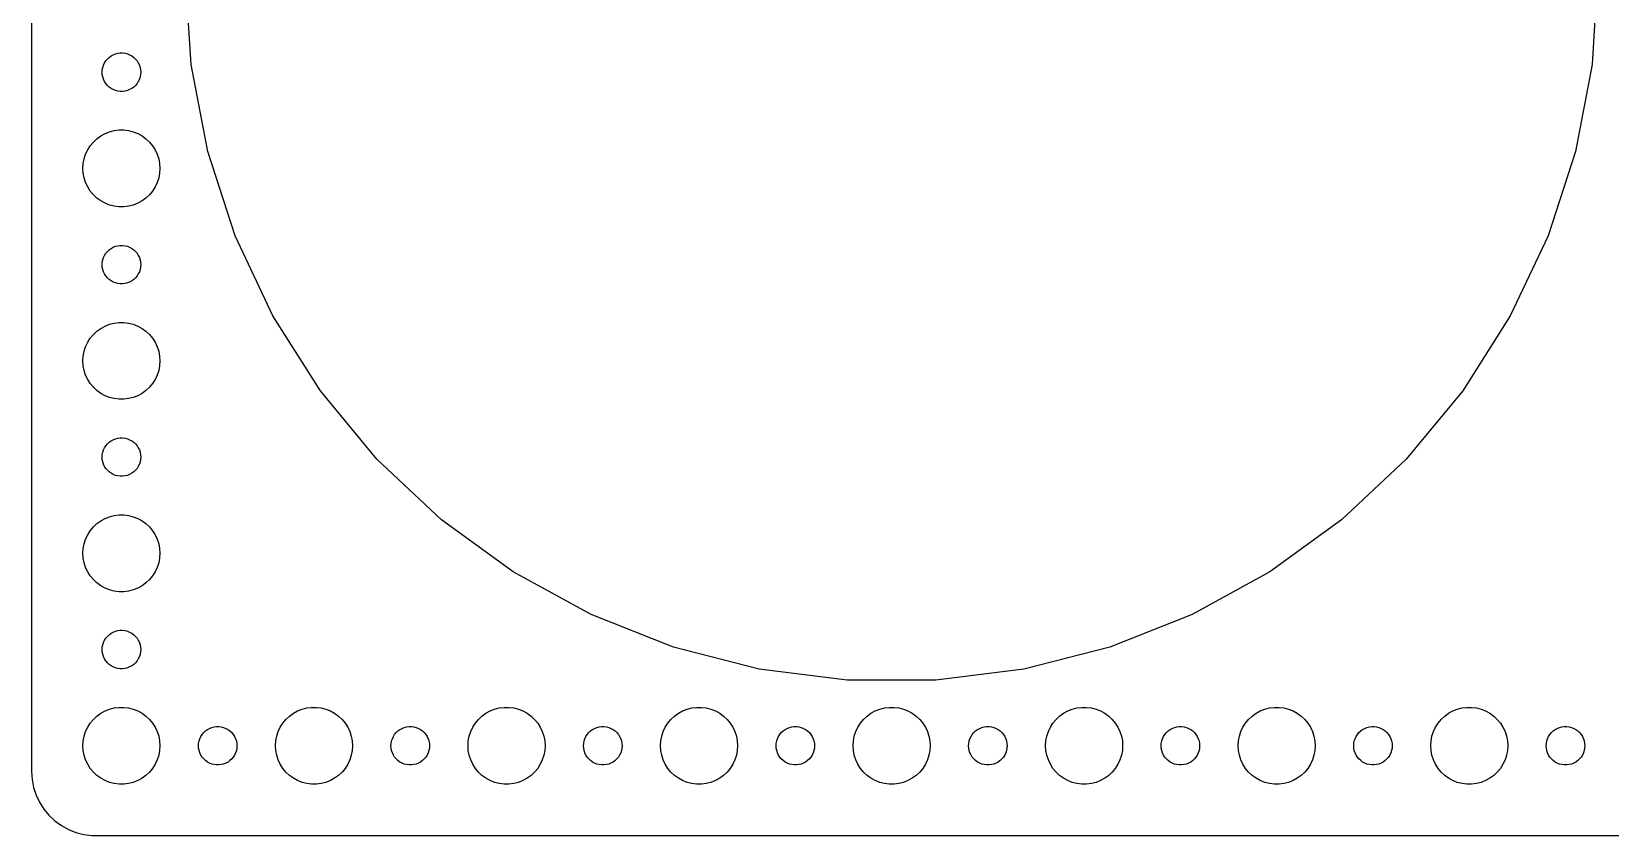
# Model space of a CAD drawing. Header units: metres. Extents: x -240 to 240, y -67 to 67.
# Drawn here: x -239.5 to -116.5, y -67 to -4.3 of the extents above; entities that cross this region are included whole.
import ezdxf

# ---------------------------------------------------------------- set-up
doc = ezdxf.new("R2010")
doc.units = ezdxf.units.M

msp = doc.modelspace()

# ---------------------------------------------------------------- linework, layer by layer
for p, q in [((-239.5, 62), (-239.5, -62)), ((-227.066, -6.89333), (-227.5, 0)), ((-117.5, 0), (-117.934, -6.89333)), ((-233.304, -6.23351), (-233.139, -6.14275)), ((-233.139, -6.14275), (-232.964, -6.07341)), ((-232.964, -6.07341), (-232.781, -6.02657)), ((-232.781, -6.02657), (-232.594, -6.00294)), ((-232.594, -6.00294), (-232.406, -6.00294)), ((-232.406, -6.00294), (-232.219, -6.02657)), ((-232.219, -6.02657), (-232.036, -6.07341)), ((-232.036, -6.07341), (-231.861, -6.14275)), ((-231.861, -6.14275), (-231.696, -6.23351)), ((-234, -7.5), (-233.988, -7.312)), ((-233.988, -7.312), (-233.953, -7.12695)), ((-233.953, -7.12695), (-233.895, -6.9478)), ((-233.895, -6.9478), (-233.814, -6.77736)), ((-233.814, -6.77736), (-233.714, -6.61832)), ((-233.714, -6.61832), (-233.593, -6.47318)), ((-233.593, -6.47318), (-233.456, -6.34422)), ((-233.456, -6.34422), (-233.304, -6.23351)), ((-231.696, -6.23351), (-231.544, -6.34422)), ((-231.544, -6.34422), (-231.407, -6.47318)), ((-231.407, -6.47318), (-231.286, -6.61832)), ((-231.286, -6.61832), (-231.186, -6.77736)), ((-231.186, -6.77736), (-231.105, -6.9478)), ((-231.105, -6.9478), (-231.047, -7.12695)), ((-231.047, -7.12695), (-231.012, -7.312)), ((-231.012, -7.312), (-231, -7.5)), ((-225.772, -13.6779), (-227.066, -6.89333)), ((-117.934, -6.89333), (-119.228, -13.6779)), ((-233.988, -7.68799), (-234, -7.5)), ((-233.953, -7.87303), (-233.988, -7.68799)), ((-233.895, -8.05219), (-233.953, -7.87303)), ((-233.814, -8.22263), (-233.895, -8.05219)), ((-233.714, -8.38167), (-233.814, -8.22263)), ((-233.593, -8.52681), (-233.714, -8.38167)), ((-233.456, -8.65576), (-233.593, -8.52681)), ((-231.407, -8.52681), (-231.544, -8.65576)), ((-231.286, -8.38167), (-231.407, -8.52681)), ((-231.186, -8.22263), (-231.286, -8.38167)), ((-231.105, -8.05219), (-231.186, -8.22263)), ((-231.047, -7.87303), (-231.105, -8.05219)), ((-231.012, -7.68799), (-231.047, -7.87303)), ((-231, -7.5), (-231.012, -7.68799)), ((-233.304, -8.76648), (-233.456, -8.65576)), ((-233.139, -8.85724), (-233.304, -8.76648)), ((-232.964, -8.92657), (-233.139, -8.85724)), ((-232.781, -8.97342), (-232.964, -8.92657)), ((-232.594, -8.99704), (-232.781, -8.97342)), ((-232.406, -8.99704), (-232.594, -8.99704)), ((-232.219, -8.97342), (-232.406, -8.99704)), ((-232.036, -8.92657), (-232.219, -8.97342)), ((-231.861, -8.85724), (-232.036, -8.92657)), ((-231.696, -8.76648), (-231.861, -8.85724)), ((-231.544, -8.65576), (-231.696, -8.76648)), ((-234.107, -12.467), (-233.777, -12.2855)), ((-233.777, -12.2855), (-233.427, -12.1468)), ((-233.427, -12.1468), (-233.062, -12.0531)), ((-233.062, -12.0531), (-232.688, -12.0059)), ((-232.688, -12.0059), (-232.312, -12.0059)), ((-232.312, -12.0059), (-231.938, -12.0531)), ((-231.938, -12.0531), (-231.573, -12.1468)), ((-231.573, -12.1468), (-231.223, -12.2855)), ((-231.223, -12.2855), (-230.893, -12.467)), ((-235.129, -13.5547), (-234.927, -13.2366)), ((-234.927, -13.2366), (-234.687, -12.9464)), ((-234.687, -12.9464), (-234.412, -12.6884)), ((-234.412, -12.6884), (-234.107, -12.467)), ((-230.893, -12.467), (-230.588, -12.6884)), ((-230.588, -12.6884), (-230.313, -12.9464)), ((-230.313, -12.9464), (-230.073, -13.2366)), ((-230.073, -13.2366), (-229.871, -13.5547)), ((-235.5, -15), (-235.476, -14.624)), ((-235.476, -14.624), (-235.406, -14.2539)), ((-235.406, -14.2539), (-235.289, -13.8956)), ((-235.289, -13.8956), (-235.129, -13.5547)), ((-229.871, -13.5547), (-229.711, -13.8956)), ((-229.711, -13.8956), (-229.594, -14.2539)), ((-229.594, -14.2539), (-229.524, -14.624)), ((-229.524, -14.624), (-229.5, -15)), ((-223.638, -20.2468), (-225.772, -13.6779)), ((-119.228, -13.6779), (-121.362, -20.2468)), ((-235.476, -15.376), (-235.5, -15)), ((-235.406, -15.7461), (-235.476, -15.376)), ((-235.289, -16.1044), (-235.406, -15.7461)), ((-229.594, -15.7461), (-229.711, -16.1044)), ((-229.524, -15.376), (-229.594, -15.7461)), ((-229.5, -15), (-229.524, -15.376)), ((-235.129, -16.4453), (-235.289, -16.1044)), ((-234.927, -16.7634), (-235.129, -16.4453)), ((-234.687, -17.0536), (-234.927, -16.7634)), ((-234.412, -17.3115), (-234.687, -17.0536)), ((-230.313, -17.0536), (-230.588, -17.3115)), ((-230.073, -16.7634), (-230.313, -17.0536)), ((-229.871, -16.4453), (-230.073, -16.7634)), ((-229.711, -16.1044), (-229.871, -16.4453)), ((-234.107, -17.533), (-234.412, -17.3115)), ((-233.777, -17.7145), (-234.107, -17.533)), ((-233.427, -17.8532), (-233.777, -17.7145)), ((-233.062, -17.9469), (-233.427, -17.8532)), ((-232.688, -17.9941), (-233.062, -17.9469)), ((-232.312, -17.9941), (-232.688, -17.9941)), ((-231.938, -17.9469), (-232.312, -17.9941)), ((-231.573, -17.8532), (-231.938, -17.9469)), ((-231.223, -17.7145), (-231.573, -17.8532)), ((-230.893, -17.533), (-231.223, -17.7145)), ((-230.588, -17.3115), (-230.893, -17.533)), ((-220.697, -26.4964), (-223.638, -20.2468)), ((-121.362, -20.2468), (-124.303, -26.4964)), ((-233.988, -22.312), (-233.953, -22.127)), ((-233.953, -22.127), (-233.895, -21.9478)), ((-233.895, -21.9478), (-233.814, -21.7774)), ((-233.814, -21.7774), (-233.714, -21.6183)), ((-233.714, -21.6183), (-233.593, -21.4732)), ((-233.593, -21.4732), (-233.456, -21.3442)), ((-233.456, -21.3442), (-233.304, -21.2335)), ((-233.304, -21.2335), (-233.139, -21.1427)), ((-233.139, -21.1427), (-232.964, -21.0734)), ((-232.964, -21.0734), (-232.781, -21.0266)), ((-232.781, -21.0266), (-232.594, -21.003)), ((-232.594, -21.003), (-232.406, -21.003)), ((-232.406, -21.003), (-232.219, -21.0266)), ((-232.219, -21.0266), (-232.036, -21.0734)), ((-232.036, -21.0734), (-231.861, -21.1427)), ((-231.861, -21.1427), (-231.696, -21.2335)), ((-231.696, -21.2335), (-231.544, -21.3442)), ((-231.544, -21.3442), (-231.407, -21.4732)), ((-231.407, -21.4732), (-231.286, -21.6183)), ((-231.286, -21.6183), (-231.186, -21.7774)), ((-231.186, -21.7774), (-231.105, -21.9478)), ((-231.105, -21.9478), (-231.047, -22.127)), ((-231.047, -22.127), (-231.012, -22.312)), ((-234, -22.5), (-233.988, -22.312)), ((-233.988, -22.688), (-234, -22.5)), ((-233.953, -22.873), (-233.988, -22.688)), ((-233.895, -23.0522), (-233.953, -22.873)), ((-233.814, -23.2226), (-233.895, -23.0522)), ((-233.714, -23.3817), (-233.814, -23.2226)), ((-231.186, -23.2226), (-231.286, -23.3817)), ((-231.105, -23.0522), (-231.186, -23.2226)), ((-231.047, -22.873), (-231.105, -23.0522)), ((-231.012, -22.688), (-231.047, -22.873)), ((-231.012, -22.312), (-231, -22.5)), ((-231, -22.5), (-231.012, -22.688)), ((-233.593, -23.5268), (-233.714, -23.3817)), ((-233.456, -23.6558), (-233.593, -23.5268)), ((-233.304, -23.7665), (-233.456, -23.6558)), ((-233.139, -23.8572), (-233.304, -23.7665)), ((-232.964, -23.9266), (-233.139, -23.8572)), ((-232.781, -23.9734), (-232.964, -23.9266)), ((-232.594, -23.997), (-232.781, -23.9734)), ((-232.406, -23.997), (-232.594, -23.997)), ((-232.219, -23.9734), (-232.406, -23.997)), ((-232.036, -23.9266), (-232.219, -23.9734)), ((-231.861, -23.8572), (-232.036, -23.9266)), ((-231.696, -23.7665), (-231.861, -23.8572)), ((-231.544, -23.6558), (-231.696, -23.7665)), ((-231.407, -23.5268), (-231.544, -23.6558)), ((-231.286, -23.3817), (-231.407, -23.5268)), ((-233.427, -27.1468), (-233.062, -27.0531)), ((-233.062, -27.0531), (-232.688, -27.0059)), ((-232.688, -27.0059), (-232.312, -27.0059)), ((-232.312, -27.0059), (-231.938, -27.0531)), ((-231.938, -27.0531), (-231.573, -27.1468)), ((-216.996, -32.3282), (-220.697, -26.4964)), ((-124.303, -26.4964), (-128.004, -32.3282)), ((-235.129, -28.5547), (-234.927, -28.2366)), ((-234.927, -28.2366), (-234.687, -27.9464)), ((-234.687, -27.9464), (-234.412, -27.6884)), ((-234.412, -27.6884), (-234.107, -27.467)), ((-234.107, -27.467), (-233.777, -27.2855)), ((-233.777, -27.2855), (-233.427, -27.1468)), ((-231.573, -27.1468), (-231.223, -27.2855)), ((-231.223, -27.2855), (-230.893, -27.467)), ((-230.893, -27.467), (-230.588, -27.6884)), ((-230.588, -27.6884), (-230.313, -27.9464)), ((-230.313, -27.9464), (-230.073, -28.2366)), ((-230.073, -28.2366), (-229.871, -28.5547)), ((-235.476, -29.624), (-235.406, -29.2539)), ((-235.406, -29.2539), (-235.289, -28.8956)), ((-235.289, -28.8956), (-235.129, -28.5547)), ((-229.871, -28.5547), (-229.711, -28.8956)), ((-229.711, -28.8956), (-229.594, -29.2539)), ((-229.594, -29.2539), (-229.524, -29.624)), ((-235.5, -30), (-235.476, -29.624)), ((-235.476, -30.376), (-235.5, -30)), ((-235.406, -30.7461), (-235.476, -30.376)), ((-235.289, -31.1044), (-235.406, -30.7461)), ((-229.594, -30.7461), (-229.711, -31.1044)), ((-229.524, -30.376), (-229.594, -30.7461)), ((-229.524, -29.624), (-229.5, -30)), ((-229.5, -30), (-229.524, -30.376)), ((-235.129, -31.4453), (-235.289, -31.1044)), ((-234.927, -31.7634), (-235.129, -31.4453)), ((-234.687, -32.0536), (-234.927, -31.7634)), ((-230.073, -31.7634), (-230.313, -32.0536)), ((-229.871, -31.4453), (-230.073, -31.7634)), ((-229.711, -31.1044), (-229.871, -31.4453)), ((-234.412, -32.3115), (-234.687, -32.0536)), ((-234.107, -32.533), (-234.412, -32.3115)), ((-233.777, -32.7145), (-234.107, -32.533)), ((-233.427, -32.8532), (-233.777, -32.7145)), ((-233.062, -32.9469), (-233.427, -32.8532)), ((-232.688, -32.9941), (-233.062, -32.9469)), ((-232.312, -32.9941), (-232.688, -32.9941)), ((-231.938, -32.9469), (-232.312, -32.9941)), ((-231.573, -32.8532), (-231.938, -32.9469)), ((-231.223, -32.7145), (-231.573, -32.8532)), ((-230.893, -32.533), (-231.223, -32.7145)), ((-230.588, -32.3115), (-230.893, -32.533)), ((-230.313, -32.0536), (-230.588, -32.3115)), ((-212.593, -37.6501), (-216.996, -32.3282)), ((-128.004, -32.3282), (-132.407, -37.6501)), ((-233.895, -36.9478), (-233.814, -36.7774)), ((-233.814, -36.7774), (-233.714, -36.6183)), ((-233.714, -36.6183), (-233.593, -36.4732)), ((-233.593, -36.4732), (-233.456, -36.3442)), ((-233.456, -36.3442), (-233.304, -36.2335)), ((-233.304, -36.2335), (-233.139, -36.1428)), ((-233.139, -36.1428), (-232.964, -36.0734)), ((-232.964, -36.0734), (-232.781, -36.0266)), ((-232.781, -36.0266), (-232.594, -36.003)), ((-232.594, -36.003), (-232.406, -36.003)), ((-232.406, -36.003), (-232.219, -36.0266)), ((-232.219, -36.0266), (-232.036, -36.0734)), ((-232.036, -36.0734), (-231.861, -36.1428)), ((-231.861, -36.1428), (-231.696, -36.2335)), ((-231.696, -36.2335), (-231.544, -36.3442)), ((-231.544, -36.3442), (-231.407, -36.4732)), ((-231.407, -36.4732), (-231.286, -36.6183)), ((-231.286, -36.6183), (-231.186, -36.7774)), ((-231.186, -36.7774), (-231.105, -36.9478)), ((-234, -37.5), (-233.988, -37.312)), ((-233.988, -37.688), (-234, -37.5)), ((-233.988, -37.312), (-233.953, -37.127)), ((-233.953, -37.873), (-233.988, -37.688)), ((-233.953, -37.127), (-233.895, -36.9478)), ((-233.895, -38.0522), (-233.953, -37.873)), ((-233.814, -38.2226), (-233.895, -38.0522)), ((-231.105, -38.0522), (-231.186, -38.2226)), ((-231.105, -36.9478), (-231.047, -37.127)), ((-231.047, -37.873), (-231.105, -38.0522)), ((-231.047, -37.127), (-231.012, -37.312)), ((-231.012, -37.688), (-231.047, -37.873)), ((-231.012, -37.312), (-231, -37.5)), ((-231, -37.5), (-231.012, -37.688)), ((-207.558, -42.3782), (-212.593, -37.6501)), ((-132.407, -37.6501), (-137.442, -42.3782)), ((-233.714, -38.3817), (-233.814, -38.2226)), ((-233.593, -38.5268), (-233.714, -38.3817)), ((-233.456, -38.6558), (-233.593, -38.5268)), ((-233.304, -38.7665), (-233.456, -38.6558)), ((-233.139, -38.8572), (-233.304, -38.7665)), ((-232.964, -38.9266), (-233.139, -38.8572)), ((-232.781, -38.9734), (-232.964, -38.9266)), ((-232.594, -38.997), (-232.781, -38.9734)), ((-232.406, -38.997), (-232.594, -38.997)), ((-232.219, -38.9734), (-232.406, -38.997)), ((-232.036, -38.9266), (-232.219, -38.9734)), ((-231.861, -38.8572), (-232.036, -38.9266)), ((-231.696, -38.7665), (-231.861, -38.8572)), ((-231.544, -38.6558), (-231.696, -38.7665)), ((-231.407, -38.5268), (-231.544, -38.6558)), ((-231.286, -38.3817), (-231.407, -38.5268)), ((-231.186, -38.2226), (-231.286, -38.3817)), ((-234.927, -43.2366), (-234.687, -42.9464)), ((-234.687, -42.9464), (-234.412, -42.6885)), ((-234.412, -42.6885), (-234.107, -42.467)), ((-234.107, -42.467), (-233.777, -42.2855)), ((-233.777, -42.2855), (-233.427, -42.1468)), ((-233.427, -42.1468), (-233.062, -42.0531)), ((-233.062, -42.0531), (-232.688, -42.0059)), ((-232.688, -42.0059), (-232.312, -42.0059)), ((-232.312, -42.0059), (-231.938, -42.0531)), ((-231.938, -42.0531), (-231.573, -42.1468)), ((-231.573, -42.1468), (-231.223, -42.2855)), ((-231.223, -42.2855), (-230.893, -42.467)), ((-230.893, -42.467), (-230.588, -42.6885)), ((-230.588, -42.6885), (-230.313, -42.9464)), ((-230.313, -42.9464), (-230.073, -43.2366)), ((-201.97, -46.438), (-207.558, -42.3782)), ((-137.442, -42.3782), (-143.03, -46.438)), ((-235.476, -44.624), (-235.406, -44.2539)), ((-235.406, -44.2539), (-235.289, -43.8956)), ((-235.289, -43.8956), (-235.129, -43.5547)), ((-235.129, -43.5547), (-234.927, -43.2366)), ((-230.073, -43.2366), (-229.871, -43.5547)), ((-229.871, -43.5547), (-229.711, -43.8956)), ((-229.711, -43.8956), (-229.594, -44.2539)), ((-229.594, -44.2539), (-229.524, -44.624)), ((-235.5, -45), (-235.476, -44.624)), ((-235.476, -45.376), (-235.5, -45)), ((-235.406, -45.7461), (-235.476, -45.376)), ((-229.524, -45.376), (-229.594, -45.7461)), ((-229.524, -44.624), (-229.5, -45)), ((-229.5, -45), (-229.524, -45.376)), ((-235.289, -46.1044), (-235.406, -45.7461)), ((-235.129, -46.4453), (-235.289, -46.1044)), ((-234.927, -46.7634), (-235.129, -46.4453)), ((-229.871, -46.4453), (-230.073, -46.7634)), ((-229.711, -46.1044), (-229.871, -46.4453)), ((-229.594, -45.7461), (-229.711, -46.1044)), ((-195.918, -49.7655), (-201.97, -46.438)), ((-143.03, -46.438), (-149.082, -49.7655)), ((-234.687, -47.0536), (-234.927, -46.7634)), ((-234.412, -47.3115), (-234.687, -47.0536)), ((-234.107, -47.533), (-234.412, -47.3115)), ((-233.777, -47.7145), (-234.107, -47.533)), ((-233.427, -47.8532), (-233.777, -47.7145)), ((-233.062, -47.9469), (-233.427, -47.8532)), ((-232.688, -47.9941), (-233.062, -47.9469)), ((-231.938, -47.9469), (-232.312, -47.9941)), ((-231.573, -47.8532), (-231.938, -47.9469)), ((-231.223, -47.7145), (-231.573, -47.8532)), ((-230.893, -47.533), (-231.223, -47.7145)), ((-230.588, -47.3115), (-230.893, -47.533)), ((-230.313, -47.0536), (-230.588, -47.3115)), ((-230.073, -46.7634), (-230.313, -47.0536)), ((-232.312, -47.9941), (-232.688, -47.9941)), ((-189.496, -52.3081), (-195.918, -49.7655)), ((-149.082, -49.7655), (-155.504, -52.3081)), ((-233.814, -51.7774), (-233.714, -51.6183)), ((-233.714, -51.6183), (-233.593, -51.4732)), ((-233.593, -51.4732), (-233.456, -51.3442)), ((-233.456, -51.3442), (-233.304, -51.2335)), ((-233.304, -51.2335), (-233.139, -51.1428)), ((-233.139, -51.1428), (-232.964, -51.0734)), ((-232.964, -51.0734), (-232.781, -51.0266)), ((-232.781, -51.0266), (-232.594, -51.003)), ((-232.594, -51.003), (-232.406, -51.003)), ((-232.406, -51.003), (-232.219, -51.0266)), ((-232.219, -51.0266), (-232.036, -51.0734)), ((-232.036, -51.0734), (-231.861, -51.1428)), ((-231.861, -51.1428), (-231.696, -51.2335)), ((-231.696, -51.2335), (-231.544, -51.3442)), ((-231.544, -51.3442), (-231.407, -51.4732)), ((-231.407, -51.4732), (-231.286, -51.6183)), ((-231.286, -51.6183), (-231.186, -51.7774)), ((-234, -52.5), (-233.988, -52.312)), ((-233.988, -52.688), (-234, -52.5)), ((-233.988, -52.312), (-233.953, -52.127)), ((-233.953, -52.873), (-233.988, -52.688)), ((-233.953, -52.127), (-233.895, -51.9478)), ((-233.895, -53.0522), (-233.953, -52.873)), ((-233.895, -51.9478), (-233.814, -51.7774)), ((-231.186, -51.7774), (-231.105, -51.9478)), ((-231.105, -51.9478), (-231.047, -52.127)), ((-231.047, -52.873), (-231.105, -53.0522)), ((-231.047, -52.127), (-231.012, -52.312)), ((-231.012, -52.688), (-231.047, -52.873)), ((-231.012, -52.312), (-231, -52.5)), ((-231, -52.5), (-231.012, -52.688)), ((-182.806, -54.0258), (-189.496, -52.3081)), ((-155.504, -52.3081), (-162.194, -54.0258)), ((-233.814, -53.2226), (-233.895, -53.0522)), ((-233.714, -53.3817), (-233.814, -53.2226)), ((-233.593, -53.5268), (-233.714, -53.3817)), ((-233.456, -53.6558), (-233.593, -53.5268)), ((-233.304, -53.7665), (-233.456, -53.6558)), ((-233.139, -53.8572), (-233.304, -53.7665)), ((-232.964, -53.9266), (-233.139, -53.8572)), ((-232.781, -53.9734), (-232.964, -53.9266)), ((-232.594, -53.997), (-232.781, -53.9734)), ((-232.406, -53.997), (-232.594, -53.997)), ((-232.219, -53.9734), (-232.406, -53.997)), ((-232.036, -53.9266), (-232.219, -53.9734)), ((-231.861, -53.8572), (-232.036, -53.9266)), ((-231.696, -53.7665), (-231.861, -53.8572)), ((-231.544, -53.6558), (-231.696, -53.7665)), ((-231.407, -53.5268), (-231.544, -53.6558)), ((-231.286, -53.3817), (-231.407, -53.5268)), ((-231.186, -53.2226), (-231.286, -53.3817)), ((-231.105, -53.0522), (-231.186, -53.2226)), ((-175.953, -54.8915), (-182.806, -54.0258)), ((-162.194, -54.0258), (-169.047, -54.8915)), ((-169.047, -54.8915), (-175.953, -54.8915)), ((-234.687, -57.9464), (-234.412, -57.6885)), ((-234.412, -57.6885), (-234.107, -57.467)), ((-234.107, -57.467), (-233.777, -57.2855)), ((-233.777, -57.2855), (-233.427, -57.1468)), ((-233.427, -57.1468), (-233.062, -57.0531)), ((-233.062, -57.0531), (-232.688, -57.0059)), ((-232.688, -57.0059), (-232.312, -57.0059)), ((-232.312, -57.0059), (-231.938, -57.0531)), ((-231.938, -57.0531), (-231.573, -57.1468)), ((-231.573, -57.1468), (-231.223, -57.2855)), ((-231.223, -57.2855), (-230.893, -57.467)), ((-230.893, -57.467), (-230.588, -57.6885)), ((-230.588, -57.6885), (-230.313, -57.9464)), ((-219.687, -57.9464), (-219.412, -57.6885)), ((-219.412, -57.6885), (-219.107, -57.467)), ((-219.107, -57.467), (-218.777, -57.2855)), ((-218.777, -57.2855), (-218.427, -57.1468)), ((-218.427, -57.1468), (-218.062, -57.0531)), ((-218.062, -57.0531), (-217.688, -57.0059)), ((-217.688, -57.0059), (-217.312, -57.0059)), ((-217.312, -57.0059), (-216.938, -57.0531)), ((-216.938, -57.0531), (-216.573, -57.1468)), ((-216.573, -57.1468), (-216.223, -57.2855)), ((-216.223, -57.2855), (-215.893, -57.467)), ((-215.893, -57.467), (-215.588, -57.6885)), ((-215.588, -57.6885), (-215.313, -57.9464)), ((-204.687, -57.9464), (-204.412, -57.6885)), ((-204.412, -57.6885), (-204.107, -57.467)), ((-204.107, -57.467), (-203.777, -57.2855)), ((-203.777, -57.2855), (-203.427, -57.1468)), ((-203.427, -57.1468), (-203.062, -57.0531)), ((-203.062, -57.0531), (-202.688, -57.0059)), ((-202.688, -57.0059), (-202.312, -57.0059)), ((-202.312, -57.0059), (-201.938, -57.0531)), ((-201.938, -57.0531), (-201.573, -57.1468)), ((-201.573, -57.1468), (-201.223, -57.2855)), ((-201.223, -57.2855), (-200.893, -57.467)), ((-200.893, -57.467), (-200.588, -57.6885)), ((-200.588, -57.6885), (-200.313, -57.9464)), ((-189.687, -57.9464), (-189.412, -57.6885)), ((-189.412, -57.6885), (-189.107, -57.467)), ((-189.107, -57.467), (-188.777, -57.2855)), ((-188.777, -57.2855), (-188.427, -57.1468)), ((-188.427, -57.1468), (-188.062, -57.0531)), ((-188.062, -57.0531), (-187.688, -57.0059)), ((-187.688, -57.0059), (-187.312, -57.0059)), ((-187.312, -57.0059), (-186.938, -57.0531)), ((-186.938, -57.0531), (-186.573, -57.1468)), ((-186.573, -57.1468), (-186.223, -57.2855)), ((-186.223, -57.2855), (-185.893, -57.467)), ((-185.893, -57.467), (-185.588, -57.6885)), ((-185.588, -57.6885), (-185.313, -57.9464)), ((-174.687, -57.9464), (-174.412, -57.6885)), ((-174.412, -57.6885), (-174.107, -57.467)), ((-174.107, -57.467), (-173.777, -57.2855)), ((-173.777, -57.2855), (-173.427, -57.1468)), ((-173.427, -57.1468), (-173.062, -57.0531)), ((-173.062, -57.0531), (-172.688, -57.0059)), ((-172.688, -57.0059), (-172.312, -57.0059)), ((-172.312, -57.0059), (-171.938, -57.0531)), ((-171.938, -57.0531), (-171.573, -57.1468)), ((-171.573, -57.1468), (-171.223, -57.2855)), ((-171.223, -57.2855), (-170.893, -57.467)), ((-170.893, -57.467), (-170.588, -57.6885)), ((-170.588, -57.6885), (-170.313, -57.9464)), ((-159.687, -57.9464), (-159.412, -57.6885)), ((-159.412, -57.6885), (-159.107, -57.467)), ((-159.107, -57.467), (-158.777, -57.2855)), ((-158.777, -57.2855), (-158.427, -57.1468)), ((-158.427, -57.1468), (-158.062, -57.0531)), ((-158.062, -57.0531), (-157.688, -57.0059)), ((-157.688, -57.0059), (-157.312, -57.0059)), ((-157.312, -57.0059), (-156.938, -57.0531)), ((-156.938, -57.0531), (-156.573, -57.1468)), ((-156.573, -57.1468), (-156.223, -57.2855)), ((-156.223, -57.2855), (-155.893, -57.467)), ((-155.893, -57.467), (-155.588, -57.6885)), ((-155.588, -57.6885), (-155.313, -57.9464)), ((-144.687, -57.9464), (-144.412, -57.6885)), ((-144.412, -57.6885), (-144.107, -57.467)), ((-144.107, -57.467), (-143.777, -57.2855)), ((-143.777, -57.2855), (-143.427, -57.1468)), ((-143.427, -57.1468), (-143.062, -57.0531)), ((-143.062, -57.0531), (-142.688, -57.0059)), ((-142.688, -57.0059), (-142.312, -57.0059)), ((-142.312, -57.0059), (-141.938, -57.0531)), ((-141.938, -57.0531), (-141.573, -57.1468)), ((-141.573, -57.1468), (-141.223, -57.2855)), ((-141.223, -57.2855), (-140.893, -57.467)), ((-140.893, -57.467), (-140.588, -57.6885)), ((-140.588, -57.6885), (-140.313, -57.9464)), ((-129.687, -57.9464), (-129.412, -57.6885)), ((-129.412, -57.6885), (-129.107, -57.467)), ((-129.107, -57.467), (-128.777, -57.2855)), ((-128.777, -57.2855), (-128.427, -57.1468)), ((-128.427, -57.1468), (-128.062, -57.0531)), ((-128.062, -57.0531), (-127.688, -57.0059)), ((-127.688, -57.0059), (-127.312, -57.0059)), ((-127.312, -57.0059), (-126.938, -57.0531)), ((-126.938, -57.0531), (-126.573, -57.1468)), ((-126.573, -57.1468), (-126.223, -57.2855)), ((-126.223, -57.2855), (-125.893, -57.467)), ((-125.893, -57.467), (-125.588, -57.6885)), ((-125.588, -57.6885), (-125.313, -57.9464)), ((-235.406, -59.2539), (-235.289, -58.8956)), ((-235.289, -58.8956), (-235.129, -58.5547)), ((-235.129, -58.5547), (-234.927, -58.2366)), ((-234.927, -58.2366), (-234.687, -57.9464)), ((-230.313, -57.9464), (-230.073, -58.2366)), ((-230.073, -58.2366), (-229.871, -58.5547)), ((-229.871, -58.5547), (-229.711, -58.8956)), ((-229.711, -58.8956), (-229.594, -59.2539)), ((-226.214, -59.1183), (-226.093, -58.9732)), ((-226.093, -58.9732), (-225.956, -58.8442)), ((-225.956, -58.8442), (-225.804, -58.7335)), ((-225.804, -58.7335), (-225.639, -58.6428)), ((-225.639, -58.6428), (-225.464, -58.5734)), ((-225.464, -58.5734), (-225.281, -58.5266)), ((-225.281, -58.5266), (-225.094, -58.503)), ((-225.094, -58.503), (-224.906, -58.503)), ((-224.906, -58.503), (-224.719, -58.5266)), ((-224.719, -58.5266), (-224.536, -58.5734)), ((-224.536, -58.5734), (-224.361, -58.6428)), ((-224.361, -58.6428), (-224.196, -58.7335)), ((-224.196, -58.7335), (-224.044, -58.8442)), ((-224.044, -58.8442), (-223.907, -58.9732)), ((-223.907, -58.9732), (-223.786, -59.1183)), ((-220.406, -59.2539), (-220.289, -58.8956)), ((-220.289, -58.8956), (-220.129, -58.5547)), ((-220.129, -58.5547), (-219.927, -58.2366)), ((-219.927, -58.2366), (-219.687, -57.9464)), ((-215.313, -57.9464), (-215.073, -58.2366)), ((-215.073, -58.2366), (-214.871, -58.5547)), ((-214.871, -58.5547), (-214.711, -58.8956)), ((-214.711, -58.8956), (-214.594, -59.2539)), ((-211.214, -59.1183), (-211.093, -58.9732)), ((-211.093, -58.9732), (-210.956, -58.8442)), ((-210.956, -58.8442), (-210.804, -58.7335)), ((-210.804, -58.7335), (-210.639, -58.6428)), ((-210.639, -58.6428), (-210.464, -58.5734)), ((-210.464, -58.5734), (-210.281, -58.5266)), ((-210.281, -58.5266), (-210.094, -58.503)), ((-210.094, -58.503), (-209.906, -58.503)), ((-209.906, -58.503), (-209.719, -58.5266)), ((-209.719, -58.5266), (-209.536, -58.5734)), ((-209.536, -58.5734), (-209.361, -58.6428)), ((-209.361, -58.6428), (-209.196, -58.7335)), ((-209.196, -58.7335), (-209.044, -58.8442)), ((-209.044, -58.8442), (-208.907, -58.9732)), ((-208.907, -58.9732), (-208.786, -59.1183)), ((-205.406, -59.2539), (-205.289, -58.8956)), ((-205.289, -58.8956), (-205.129, -58.5547)), ((-205.129, -58.5547), (-204.927, -58.2366)), ((-204.927, -58.2366), (-204.687, -57.9464)), ((-200.313, -57.9464), (-200.073, -58.2366)), ((-200.073, -58.2366), (-199.871, -58.5547)), ((-199.871, -58.5547), (-199.711, -58.8956)), ((-199.711, -58.8956), (-199.594, -59.2539)), ((-196.214, -59.1183), (-196.093, -58.9732)), ((-196.093, -58.9732), (-195.956, -58.8442)), ((-195.956, -58.8442), (-195.804, -58.7335)), ((-195.804, -58.7335), (-195.639, -58.6428)), ((-195.639, -58.6428), (-195.464, -58.5734)), ((-195.464, -58.5734), (-195.281, -58.5266)), ((-195.281, -58.5266), (-195.094, -58.503)), ((-195.094, -58.503), (-194.906, -58.503)), ((-194.906, -58.503), (-194.719, -58.5266)), ((-194.719, -58.5266), (-194.536, -58.5734)), ((-194.536, -58.5734), (-194.361, -58.6428)), ((-194.361, -58.6428), (-194.196, -58.7335)), ((-194.196, -58.7335), (-194.044, -58.8442)), ((-194.044, -58.8442), (-193.907, -58.9732)), ((-193.907, -58.9732), (-193.786, -59.1183)), ((-190.406, -59.2539), (-190.289, -58.8956)), ((-190.289, -58.8956), (-190.129, -58.5547)), ((-190.129, -58.5547), (-189.927, -58.2366)), ((-189.927, -58.2366), (-189.687, -57.9464)), ((-185.313, -57.9464), (-185.073, -58.2366)), ((-185.073, -58.2366), (-184.871, -58.5547)), ((-184.871, -58.5547), (-184.711, -58.8956)), ((-184.711, -58.8956), (-184.594, -59.2539)), ((-181.214, -59.1183), (-181.093, -58.9732)), ((-181.093, -58.9732), (-180.956, -58.8442)), ((-180.956, -58.8442), (-180.804, -58.7335)), ((-180.804, -58.7335), (-180.639, -58.6428)), ((-180.639, -58.6428), (-180.464, -58.5734)), ((-180.464, -58.5734), (-180.281, -58.5266)), ((-180.281, -58.5266), (-180.094, -58.503)), ((-180.094, -58.503), (-179.906, -58.503)), ((-179.906, -58.503), (-179.719, -58.5266)), ((-179.719, -58.5266), (-179.536, -58.5734)), ((-179.536, -58.5734), (-179.361, -58.6428)), ((-179.361, -58.6428), (-179.196, -58.7335)), ((-179.196, -58.7335), (-179.044, -58.8442)), ((-179.044, -58.8442), (-178.907, -58.9732)), ((-178.907, -58.9732), (-178.786, -59.1183)), ((-175.406, -59.2539), (-175.289, -58.8956)), ((-175.289, -58.8956), (-175.129, -58.5547)), ((-175.129, -58.5547), (-174.927, -58.2366)), ((-174.927, -58.2366), (-174.687, -57.9464)), ((-170.313, -57.9464), (-170.073, -58.2366)), ((-170.073, -58.2366), (-169.871, -58.5547)), ((-169.871, -58.5547), (-169.711, -58.8956)), ((-169.711, -58.8956), (-169.594, -59.2539)), ((-166.214, -59.1183), (-166.093, -58.9732)), ((-166.093, -58.9732), (-165.956, -58.8442)), ((-165.956, -58.8442), (-165.804, -58.7335)), ((-165.804, -58.7335), (-165.639, -58.6428)), ((-165.639, -58.6428), (-165.464, -58.5734)), ((-165.464, -58.5734), (-165.281, -58.5266)), ((-165.281, -58.5266), (-165.094, -58.503)), ((-165.094, -58.503), (-164.906, -58.503)), ((-164.906, -58.503), (-164.719, -58.5266)), ((-164.719, -58.5266), (-164.536, -58.5734)), ((-164.536, -58.5734), (-164.361, -58.6428)), ((-164.361, -58.6428), (-164.196, -58.7335)), ((-164.196, -58.7335), (-164.044, -58.8442)), ((-164.044, -58.8442), (-163.907, -58.9732)), ((-163.907, -58.9732), (-163.786, -59.1183)), ((-160.406, -59.2539), (-160.289, -58.8956)), ((-160.289, -58.8956), (-160.129, -58.5547)), ((-160.129, -58.5547), (-159.927, -58.2366)), ((-159.927, -58.2366), (-159.687, -57.9464)), ((-155.313, -57.9464), (-155.073, -58.2366)), ((-155.073, -58.2366), (-154.871, -58.5547)), ((-154.871, -58.5547), (-154.711, -58.8956)), ((-154.711, -58.8956), (-154.594, -59.2539)), ((-151.214, -59.1183), (-151.093, -58.9732)), ((-151.093, -58.9732), (-150.956, -58.8442)), ((-150.956, -58.8442), (-150.804, -58.7335)), ((-150.804, -58.7335), (-150.639, -58.6428)), ((-150.639, -58.6428), (-150.464, -58.5734)), ((-150.464, -58.5734), (-150.281, -58.5266)), ((-150.281, -58.5266), (-150.094, -58.503)), ((-150.094, -58.503), (-149.906, -58.503)), ((-149.906, -58.503), (-149.719, -58.5266)), ((-149.719, -58.5266), (-149.536, -58.5734)), ((-149.536, -58.5734), (-149.361, -58.6428)), ((-149.361, -58.6428), (-149.196, -58.7335)), ((-149.196, -58.7335), (-149.044, -58.8442)), ((-149.044, -58.8442), (-148.907, -58.9732)), ((-148.907, -58.9732), (-148.786, -59.1183)), ((-145.406, -59.2539), (-145.289, -58.8956)), ((-145.289, -58.8956), (-145.129, -58.5547)), ((-145.129, -58.5547), (-144.927, -58.2366)), ((-144.927, -58.2366), (-144.687, -57.9464)), ((-140.313, -57.9464), (-140.073, -58.2366)), ((-140.073, -58.2366), (-139.871, -58.5547)), ((-139.871, -58.5547), (-139.711, -58.8956)), ((-139.711, -58.8956), (-139.594, -59.2539)), ((-136.214, -59.1183), (-136.093, -58.9732)), ((-136.093, -58.9732), (-135.956, -58.8442)), ((-135.956, -58.8442), (-135.804, -58.7335)), ((-135.804, -58.7335), (-135.639, -58.6428)), ((-135.639, -58.6428), (-135.464, -58.5734)), ((-135.464, -58.5734), (-135.281, -58.5266)), ((-135.281, -58.5266), (-135.094, -58.503)), ((-135.094, -58.503), (-134.906, -58.503)), ((-134.906, -58.503), (-134.719, -58.5266)), ((-134.719, -58.5266), (-134.536, -58.5734)), ((-134.536, -58.5734), (-134.361, -58.6428)), ((-134.361, -58.6428), (-134.196, -58.7335)), ((-134.196, -58.7335), (-134.044, -58.8442)), ((-134.044, -58.8442), (-133.907, -58.9732)), ((-133.907, -58.9732), (-133.786, -59.1183)), ((-130.406, -59.2539), (-130.289, -58.8956)), ((-130.289, -58.8956), (-130.129, -58.5547)), ((-130.129, -58.5547), (-129.927, -58.2366)), ((-129.927, -58.2366), (-129.687, -57.9464)), ((-125.313, -57.9464), (-125.073, -58.2366)), ((-125.073, -58.2366), (-124.871, -58.5547)), ((-124.871, -58.5547), (-124.711, -58.8956)), ((-124.711, -58.8956), (-124.594, -59.2539)), ((-121.214, -59.1183), (-121.093, -58.9732)), ((-121.093, -58.9732), (-120.956, -58.8442)), ((-120.956, -58.8442), (-120.804, -58.7335)), ((-120.804, -58.7335), (-120.639, -58.6428)), ((-120.639, -58.6428), (-120.464, -58.5734)), ((-120.464, -58.5734), (-120.281, -58.5266)), ((-120.281, -58.5266), (-120.094, -58.503)), ((-120.094, -58.503), (-119.906, -58.503)), ((-119.906, -58.503), (-119.719, -58.5266)), ((-119.719, -58.5266), (-119.536, -58.5734)), ((-119.536, -58.5734), (-119.361, -58.6428)), ((-119.361, -58.6428), (-119.196, -58.7335)), ((-119.196, -58.7335), (-119.044, -58.8442)), ((-119.044, -58.8442), (-118.907, -58.9732)), ((-118.907, -58.9732), (-118.786, -59.1183)), ((-235.5, -60), (-235.476, -59.624)), ((-235.476, -60.376), (-235.5, -60)), ((-235.476, -59.624), (-235.406, -59.2539)), ((-229.594, -59.2539), (-229.524, -59.624)), ((-229.524, -59.624), (-229.5, -60)), ((-229.5, -60), (-229.524, -60.376)), ((-226.5, -60), (-226.488, -59.812)), ((-226.488, -60.188), (-226.5, -60)), ((-226.488, -59.812), (-226.453, -59.627)), ((-226.453, -60.373), (-226.488, -60.188)), ((-226.453, -59.627), (-226.395, -59.4478)), ((-226.395, -59.4478), (-226.314, -59.2774)), ((-226.314, -59.2774), (-226.214, -59.1183)), ((-223.786, -59.1183), (-223.686, -59.2774)), ((-223.686, -59.2774), (-223.605, -59.4478)), ((-223.605, -59.4478), (-223.547, -59.627)), ((-223.547, -59.627), (-223.512, -59.812)), ((-223.512, -60.188), (-223.547, -60.373)), ((-223.512, -59.812), (-223.5, -60)), ((-223.5, -60), (-223.512, -60.188)), ((-220.5, -60), (-220.476, -59.624)), ((-220.476, -60.376), (-220.5, -60)), ((-220.476, -59.624), (-220.406, -59.2539)), ((-214.594, -59.2539), (-214.524, -59.624)), ((-214.524, -59.624), (-214.5, -60)), ((-214.5, -60), (-214.524, -60.376)), ((-211.5, -60), (-211.488, -59.812)), ((-211.488, -60.188), (-211.5, -60)), ((-211.488, -59.812), (-211.453, -59.627)), ((-211.453, -60.373), (-211.488, -60.188)), ((-211.453, -59.627), (-211.395, -59.4478)), ((-211.395, -59.4478), (-211.314, -59.2774)), ((-211.314, -59.2774), (-211.214, -59.1183)), ((-208.786, -59.1183), (-208.686, -59.2774)), ((-208.686, -59.2774), (-208.605, -59.4478)), ((-208.605, -59.4478), (-208.547, -59.627)), ((-208.547, -59.627), (-208.512, -59.812)), ((-208.512, -60.188), (-208.547, -60.373)), ((-208.512, -59.812), (-208.5, -60)), ((-208.5, -60), (-208.512, -60.188)), ((-205.5, -60), (-205.476, -59.624)), ((-205.476, -60.376), (-205.5, -60)), ((-205.476, -59.624), (-205.406, -59.2539)), ((-199.594, -59.2539), (-199.524, -59.624)), ((-199.524, -59.624), (-199.5, -60)), ((-199.5, -60), (-199.524, -60.376)), ((-196.5, -60), (-196.488, -59.812)), ((-196.488, -60.188), (-196.5, -60)), ((-196.488, -59.812), (-196.453, -59.627)), ((-196.453, -60.373), (-196.488, -60.188)), ((-196.453, -59.627), (-196.395, -59.4478)), ((-196.395, -59.4478), (-196.314, -59.2774)), ((-196.314, -59.2774), (-196.214, -59.1183)), ((-193.786, -59.1183), (-193.686, -59.2774)), ((-193.686, -59.2774), (-193.605, -59.4478)), ((-193.605, -59.4478), (-193.547, -59.627)), ((-193.547, -59.627), (-193.512, -59.812)), ((-193.512, -60.188), (-193.547, -60.373)), ((-193.512, -59.812), (-193.5, -60)), ((-193.5, -60), (-193.512, -60.188)), ((-190.5, -60), (-190.476, -59.624)), ((-190.476, -60.376), (-190.5, -60)), ((-190.476, -59.624), (-190.406, -59.2539)), ((-184.594, -59.2539), (-184.524, -59.624)), ((-184.524, -59.624), (-184.5, -60)), ((-184.5, -60), (-184.524, -60.376)), ((-181.5, -60), (-181.488, -59.812)), ((-181.488, -60.188), (-181.5, -60)), ((-181.488, -59.812), (-181.453, -59.627)), ((-181.453, -60.373), (-181.488, -60.188)), ((-181.453, -59.627), (-181.395, -59.4478)), ((-181.395, -59.4478), (-181.314, -59.2774)), ((-181.314, -59.2774), (-181.214, -59.1183)), ((-178.786, -59.1183), (-178.686, -59.2774)), ((-178.686, -59.2774), (-178.605, -59.4478)), ((-178.605, -59.4478), (-178.547, -59.627)), ((-178.547, -59.627), (-178.512, -59.812)), ((-178.512, -60.188), (-178.547, -60.373)), ((-178.512, -59.812), (-178.5, -60)), ((-178.5, -60), (-178.512, -60.188)), ((-175.5, -60), (-175.476, -59.624)), ((-175.476, -60.376), (-175.5, -60)), ((-175.476, -59.624), (-175.406, -59.2539)), ((-169.594, -59.2539), (-169.524, -59.624)), ((-169.524, -59.624), (-169.5, -60)), ((-169.5, -60), (-169.524, -60.376)), ((-166.5, -60), (-166.488, -59.812)), ((-166.488, -60.188), (-166.5, -60)), ((-166.488, -59.812), (-166.453, -59.627)), ((-166.453, -60.373), (-166.488, -60.188)), ((-166.453, -59.627), (-166.395, -59.4478)), ((-166.395, -59.4478), (-166.314, -59.2774)), ((-166.314, -59.2774), (-166.214, -59.1183)), ((-163.786, -59.1183), (-163.686, -59.2774)), ((-163.686, -59.2774), (-163.605, -59.4478)), ((-163.605, -59.4478), (-163.547, -59.627)), ((-163.547, -59.627), (-163.512, -59.812)), ((-163.512, -60.188), (-163.547, -60.373)), ((-163.512, -59.812), (-163.5, -60)), ((-163.5, -60), (-163.512, -60.188)), ((-160.5, -60), (-160.476, -59.624)), ((-160.476, -60.376), (-160.5, -60)), ((-160.476, -59.624), (-160.406, -59.2539)), ((-154.594, -59.2539), (-154.524, -59.624)), ((-154.524, -59.624), (-154.5, -60)), ((-154.5, -60), (-154.524, -60.376)), ((-151.5, -60), (-151.488, -59.812)), ((-151.488, -60.188), (-151.5, -60)), ((-151.488, -59.812), (-151.453, -59.627)), ((-151.453, -60.373), (-151.488, -60.188)), ((-151.453, -59.627), (-151.395, -59.4478)), ((-151.395, -59.4478), (-151.314, -59.2774)), ((-151.314, -59.2774), (-151.214, -59.1183)), ((-148.786, -59.1183), (-148.686, -59.2774)), ((-148.686, -59.2774), (-148.605, -59.4478)), ((-148.605, -59.4478), (-148.547, -59.627)), ((-148.547, -59.627), (-148.512, -59.812)), ((-148.512, -60.188), (-148.547, -60.373)), ((-148.512, -59.812), (-148.5, -60)), ((-148.5, -60), (-148.512, -60.188)), ((-145.5, -60), (-145.476, -59.624)), ((-145.476, -60.376), (-145.5, -60)), ((-145.476, -59.624), (-145.406, -59.2539)), ((-139.594, -59.2539), (-139.524, -59.624)), ((-139.524, -59.624), (-139.5, -60)), ((-139.5, -60), (-139.524, -60.376)), ((-136.5, -60), (-136.488, -59.812)), ((-136.488, -60.188), (-136.5, -60)), ((-136.488, -59.812), (-136.453, -59.627)), ((-136.453, -60.373), (-136.488, -60.188)), ((-136.453, -59.627), (-136.395, -59.4478)), ((-136.395, -59.4478), (-136.314, -59.2774)), ((-136.314, -59.2774), (-136.214, -59.1183)), ((-133.786, -59.1183), (-133.686, -59.2774)), ((-133.686, -59.2774), (-133.605, -59.4478)), ((-133.605, -59.4478), (-133.547, -59.627)), ((-133.547, -59.627), (-133.512, -59.812)), ((-133.512, -60.188), (-133.547, -60.373)), ((-133.512, -59.812), (-133.5, -60)), ((-133.5, -60), (-133.512, -60.188)), ((-130.5, -60), (-130.476, -59.624)), ((-130.476, -60.376), (-130.5, -60)), ((-130.476, -59.624), (-130.406, -59.2539)), ((-124.594, -59.2539), (-124.524, -59.624)), ((-124.524, -59.624), (-124.5, -60)), ((-124.5, -60), (-124.524, -60.376)), ((-121.5, -60), (-121.488, -59.812)), ((-121.488, -60.188), (-121.5, -60)), ((-121.488, -59.812), (-121.453, -59.627)), ((-121.453, -60.373), (-121.488, -60.188)), ((-121.453, -59.627), (-121.395, -59.4478)), ((-121.395, -59.4478), (-121.314, -59.2774)), ((-121.314, -59.2774), (-121.214, -59.1183)), ((-118.786, -59.1183), (-118.686, -59.2774)), ((-118.686, -59.2774), (-118.605, -59.4478)), ((-118.605, -59.4478), (-118.547, -59.627)), ((-118.547, -59.627), (-118.512, -59.812)), ((-118.512, -60.188), (-118.547, -60.373)), ((-118.512, -59.812), (-118.5, -60)), ((-118.5, -60), (-118.512, -60.188)), ((-235.406, -60.7461), (-235.476, -60.376)), ((-235.289, -61.1044), (-235.406, -60.7461)), ((-235.129, -61.4453), (-235.289, -61.1044)), ((-234.927, -61.7634), (-235.129, -61.4453)), ((-229.871, -61.4453), (-230.073, -61.7634)), ((-229.711, -61.1044), (-229.871, -61.4453)), ((-229.594, -60.7461), (-229.711, -61.1044)), ((-229.524, -60.376), (-229.594, -60.7461)), ((-226.395, -60.5522), (-226.453, -60.373)), ((-226.314, -60.7226), (-226.395, -60.5522)), ((-226.214, -60.8817), (-226.314, -60.7226)), ((-226.093, -61.0268), (-226.214, -60.8817)), ((-225.956, -61.1558), (-226.093, -61.0268)), ((-225.804, -61.2665), (-225.956, -61.1558)), ((-225.639, -61.3572), (-225.804, -61.2665)), ((-225.464, -61.4266), (-225.639, -61.3572)), ((-225.281, -61.4734), (-225.464, -61.4266)), ((-225.094, -61.497), (-225.281, -61.4734)), ((-224.906, -61.497), (-225.094, -61.497)), ((-224.719, -61.4734), (-224.906, -61.497)), ((-224.536, -61.4266), (-224.719, -61.4734)), ((-224.361, -61.3572), (-224.536, -61.4266)), ((-224.196, -61.2665), (-224.361, -61.3572)), ((-224.044, -61.1558), (-224.196, -61.2665)), ((-223.907, -61.0268), (-224.044, -61.1558)), ((-223.786, -60.8817), (-223.907, -61.0268)), ((-223.686, -60.7226), (-223.786, -60.8817)), ((-223.605, -60.5522), (-223.686, -60.7226)), ((-223.547, -60.373), (-223.605, -60.5522)), ((-220.406, -60.7461), (-220.476, -60.376)), ((-220.289, -61.1044), (-220.406, -60.7461)), ((-220.129, -61.4453), (-220.289, -61.1044)), ((-219.927, -61.7634), (-220.129, -61.4453)), ((-214.871, -61.4453), (-215.073, -61.7634)), ((-214.711, -61.1044), (-214.871, -61.4453)), ((-214.594, -60.7461), (-214.711, -61.1044)), ((-214.524, -60.376), (-214.594, -60.7461)), ((-211.395, -60.5522), (-211.453, -60.373)), ((-211.314, -60.7226), (-211.395, -60.5522)), ((-211.214, -60.8817), (-211.314, -60.7226)), ((-211.093, -61.0268), (-211.214, -60.8817)), ((-210.956, -61.1558), (-211.093, -61.0268)), ((-210.804, -61.2665), (-210.956, -61.1558)), ((-210.639, -61.3572), (-210.804, -61.2665)), ((-210.464, -61.4266), (-210.639, -61.3572)), ((-210.281, -61.4734), (-210.464, -61.4266)), ((-210.094, -61.497), (-210.281, -61.4734)), ((-209.906, -61.497), (-210.094, -61.497)), ((-209.719, -61.4734), (-209.906, -61.497)), ((-209.536, -61.4266), (-209.719, -61.4734)), ((-209.361, -61.3572), (-209.536, -61.4266)), ((-209.196, -61.2665), (-209.361, -61.3572)), ((-209.044, -61.1558), (-209.196, -61.2665)), ((-208.907, -61.0268), (-209.044, -61.1558)), ((-208.786, -60.8817), (-208.907, -61.0268)), ((-208.686, -60.7226), (-208.786, -60.8817)), ((-208.605, -60.5522), (-208.686, -60.7226)), ((-208.547, -60.373), (-208.605, -60.5522)), ((-205.406, -60.7461), (-205.476, -60.376)), ((-205.289, -61.1044), (-205.406, -60.7461)), ((-205.129, -61.4453), (-205.289, -61.1044)), ((-204.927, -61.7634), (-205.129, -61.4453)), ((-199.871, -61.4453), (-200.073, -61.7634)), ((-199.711, -61.1044), (-199.871, -61.4453)), ((-199.594, -60.7461), (-199.711, -61.1044)), ((-199.524, -60.376), (-199.594, -60.7461)), ((-196.395, -60.5522), (-196.453, -60.373)), ((-196.314, -60.7226), (-196.395, -60.5522)), ((-196.214, -60.8817), (-196.314, -60.7226)), ((-196.093, -61.0268), (-196.214, -60.8817)), ((-195.956, -61.1558), (-196.093, -61.0268)), ((-195.804, -61.2665), (-195.956, -61.1558)), ((-195.639, -61.3572), (-195.804, -61.2665)), ((-195.464, -61.4266), (-195.639, -61.3572)), ((-195.281, -61.4734), (-195.464, -61.4266)), ((-195.094, -61.497), (-195.281, -61.4734)), ((-194.906, -61.497), (-195.094, -61.497)), ((-194.719, -61.4734), (-194.906, -61.497)), ((-194.536, -61.4266), (-194.719, -61.4734)), ((-194.361, -61.3572), (-194.536, -61.4266)), ((-194.196, -61.2665), (-194.361, -61.3572)), ((-194.044, -61.1558), (-194.196, -61.2665)), ((-193.907, -61.0268), (-194.044, -61.1558)), ((-193.786, -60.8817), (-193.907, -61.0268)), ((-193.686, -60.7226), (-193.786, -60.8817)), ((-193.605, -60.5522), (-193.686, -60.7226)), ((-193.547, -60.373), (-193.605, -60.5522)), ((-190.406, -60.7461), (-190.476, -60.376)), ((-190.289, -61.1044), (-190.406, -60.7461)), ((-190.129, -61.4453), (-190.289, -61.1044)), ((-189.927, -61.7634), (-190.129, -61.4453)), ((-184.871, -61.4453), (-185.073, -61.7634)), ((-184.711, -61.1044), (-184.871, -61.4453)), ((-184.594, -60.7461), (-184.711, -61.1044)), ((-184.524, -60.376), (-184.594, -60.7461)), ((-181.395, -60.5522), (-181.453, -60.373)), ((-181.314, -60.7226), (-181.395, -60.5522)), ((-181.214, -60.8817), (-181.314, -60.7226)), ((-181.093, -61.0268), (-181.214, -60.8817)), ((-180.956, -61.1558), (-181.093, -61.0268)), ((-180.804, -61.2665), (-180.956, -61.1558)), ((-180.639, -61.3572), (-180.804, -61.2665)), ((-180.464, -61.4266), (-180.639, -61.3572)), ((-180.281, -61.4734), (-180.464, -61.4266)), ((-180.094, -61.497), (-180.281, -61.4734)), ((-179.906, -61.497), (-180.094, -61.497)), ((-179.719, -61.4734), (-179.906, -61.497)), ((-179.536, -61.4266), (-179.719, -61.4734)), ((-179.361, -61.3572), (-179.536, -61.4266)), ((-179.196, -61.2665), (-179.361, -61.3572)), ((-179.044, -61.1558), (-179.196, -61.2665)), ((-178.907, -61.0268), (-179.044, -61.1558)), ((-178.786, -60.8817), (-178.907, -61.0268)), ((-178.686, -60.7226), (-178.786, -60.8817)), ((-178.605, -60.5522), (-178.686, -60.7226)), ((-178.547, -60.373), (-178.605, -60.5522)), ((-175.406, -60.7461), (-175.476, -60.376)), ((-175.289, -61.1044), (-175.406, -60.7461)), ((-175.129, -61.4453), (-175.289, -61.1044)), ((-174.927, -61.7634), (-175.129, -61.4453)), ((-169.871, -61.4453), (-170.073, -61.7634)), ((-169.711, -61.1044), (-169.871, -61.4453)), ((-169.594, -60.7461), (-169.711, -61.1044)), ((-169.524, -60.376), (-169.594, -60.7461)), ((-166.395, -60.5522), (-166.453, -60.373)), ((-166.314, -60.7226), (-166.395, -60.5522)), ((-166.214, -60.8817), (-166.314, -60.7226)), ((-166.093, -61.0268), (-166.214, -60.8817)), ((-165.956, -61.1558), (-166.093, -61.0268)), ((-165.804, -61.2665), (-165.956, -61.1558)), ((-165.639, -61.3572), (-165.804, -61.2665)), ((-165.464, -61.4266), (-165.639, -61.3572)), ((-165.281, -61.4734), (-165.464, -61.4266)), ((-165.094, -61.497), (-165.281, -61.4734)), ((-164.906, -61.497), (-165.094, -61.497)), ((-164.719, -61.4734), (-164.906, -61.497)), ((-164.536, -61.4266), (-164.719, -61.4734)), ((-164.361, -61.3572), (-164.536, -61.4266)), ((-164.196, -61.2665), (-164.361, -61.3572)), ((-164.044, -61.1558), (-164.196, -61.2665)), ((-163.907, -61.0268), (-164.044, -61.1558)), ((-163.786, -60.8817), (-163.907, -61.0268)), ((-163.686, -60.7226), (-163.786, -60.8817)), ((-163.605, -60.5522), (-163.686, -60.7226)), ((-163.547, -60.373), (-163.605, -60.5522)), ((-160.406, -60.7461), (-160.476, -60.376)), ((-160.289, -61.1044), (-160.406, -60.7461)), ((-160.129, -61.4453), (-160.289, -61.1044)), ((-159.927, -61.7634), (-160.129, -61.4453)), ((-154.871, -61.4453), (-155.073, -61.7634)), ((-154.711, -61.1044), (-154.871, -61.4453)), ((-154.594, -60.7461), (-154.711, -61.1044)), ((-154.524, -60.376), (-154.594, -60.7461)), ((-151.395, -60.5522), (-151.453, -60.373)), ((-151.314, -60.7226), (-151.395, -60.5522)), ((-151.214, -60.8817), (-151.314, -60.7226)), ((-151.093, -61.0268), (-151.214, -60.8817)), ((-150.956, -61.1558), (-151.093, -61.0268)), ((-150.804, -61.2665), (-150.956, -61.1558)), ((-150.639, -61.3572), (-150.804, -61.2665)), ((-150.464, -61.4266), (-150.639, -61.3572)), ((-150.281, -61.4734), (-150.464, -61.4266)), ((-150.094, -61.497), (-150.281, -61.4734)), ((-149.906, -61.497), (-150.094, -61.497)), ((-149.719, -61.4734), (-149.906, -61.497)), ((-149.536, -61.4266), (-149.719, -61.4734)), ((-149.361, -61.3572), (-149.536, -61.4266)), ((-149.196, -61.2665), (-149.361, -61.3572)), ((-149.044, -61.1558), (-149.196, -61.2665)), ((-148.907, -61.0268), (-149.044, -61.1558)), ((-148.786, -60.8817), (-148.907, -61.0268)), ((-148.686, -60.7226), (-148.786, -60.8817)), ((-148.605, -60.5522), (-148.686, -60.7226)), ((-148.547, -60.373), (-148.605, -60.5522)), ((-145.406, -60.7461), (-145.476, -60.376)), ((-145.289, -61.1044), (-145.406, -60.7461)), ((-145.129, -61.4453), (-145.289, -61.1044)), ((-144.927, -61.7634), (-145.129, -61.4453)), ((-139.871, -61.4453), (-140.073, -61.7634)), ((-139.711, -61.1044), (-139.871, -61.4453)), ((-139.594, -60.7461), (-139.711, -61.1044)), ((-139.524, -60.376), (-139.594, -60.7461)), ((-136.395, -60.5522), (-136.453, -60.373)), ((-136.314, -60.7226), (-136.395, -60.5522)), ((-136.214, -60.8817), (-136.314, -60.7226)), ((-136.093, -61.0268), (-136.214, -60.8817)), ((-135.956, -61.1558), (-136.093, -61.0268)), ((-135.804, -61.2665), (-135.956, -61.1558)), ((-135.639, -61.3572), (-135.804, -61.2665)), ((-135.464, -61.4266), (-135.639, -61.3572)), ((-135.281, -61.4734), (-135.464, -61.4266)), ((-135.094, -61.497), (-135.281, -61.4734)), ((-134.906, -61.497), (-135.094, -61.497)), ((-134.719, -61.4734), (-134.906, -61.497)), ((-134.536, -61.4266), (-134.719, -61.4734)), ((-134.361, -61.3572), (-134.536, -61.4266)), ((-134.196, -61.2665), (-134.361, -61.3572)), ((-134.044, -61.1558), (-134.196, -61.2665)), ((-133.907, -61.0268), (-134.044, -61.1558)), ((-133.786, -60.8817), (-133.907, -61.0268)), ((-133.686, -60.7226), (-133.786, -60.8817)), ((-133.605, -60.5522), (-133.686, -60.7226)), ((-133.547, -60.373), (-133.605, -60.5522)), ((-130.406, -60.7461), (-130.476, -60.376)), ((-130.289, -61.1044), (-130.406, -60.7461)), ((-130.129, -61.4453), (-130.289, -61.1044)), ((-129.927, -61.7634), (-130.129, -61.4453)), ((-124.871, -61.4453), (-125.073, -61.7634)), ((-124.711, -61.1044), (-124.871, -61.4453)), ((-124.594, -60.7461), (-124.711, -61.1044)), ((-124.524, -60.376), (-124.594, -60.7461)), ((-121.395, -60.5522), (-121.453, -60.373)), ((-121.314, -60.7226), (-121.395, -60.5522)), ((-121.214, -60.8817), (-121.314, -60.7226)), ((-121.093, -61.0268), (-121.214, -60.8817)), ((-120.956, -61.1558), (-121.093, -61.0268)), ((-120.804, -61.2665), (-120.956, -61.1558)), ((-120.639, -61.3572), (-120.804, -61.2665)), ((-120.464, -61.4266), (-120.639, -61.3572)), ((-120.281, -61.4734), (-120.464, -61.4266)), ((-120.094, -61.497), (-120.281, -61.4734)), ((-119.906, -61.497), (-120.094, -61.497)), ((-119.719, -61.4734), (-119.906, -61.497)), ((-119.536, -61.4266), (-119.719, -61.4734)), ((-119.361, -61.3572), (-119.536, -61.4266)), ((-119.196, -61.2665), (-119.361, -61.3572)), ((-119.044, -61.1558), (-119.196, -61.2665)), ((-118.907, -61.0268), (-119.044, -61.1558)), ((-118.786, -60.8817), (-118.907, -61.0268)), ((-118.686, -60.7226), (-118.786, -60.8817)), ((-118.605, -60.5522), (-118.686, -60.7226)), ((-118.547, -60.373), (-118.605, -60.5522)), ((-239.5, -62), (-239.461, -62.6267)), ((-239.461, -62.6267), (-239.343, -63.2434)), ((-234.687, -62.0536), (-234.927, -61.7634)), ((-234.412, -62.3115), (-234.687, -62.0536)), ((-234.107, -62.533), (-234.412, -62.3115)), ((-233.777, -62.7145), (-234.107, -62.533)), ((-233.427, -62.8532), (-233.777, -62.7145)), ((-231.223, -62.7145), (-231.573, -62.8532)), ((-230.893, -62.533), (-231.223, -62.7145)), ((-230.588, -62.3115), (-230.893, -62.533)), ((-230.313, -62.0536), (-230.588, -62.3115)), ((-230.073, -61.7634), (-230.313, -62.0536)), ((-219.687, -62.0536), (-219.927, -61.7634)), ((-219.412, -62.3115), (-219.687, -62.0536)), ((-219.107, -62.533), (-219.412, -62.3115)), ((-218.777, -62.7145), (-219.107, -62.533)), ((-218.427, -62.8532), (-218.777, -62.7145)), ((-216.223, -62.7145), (-216.573, -62.8532)), ((-215.893, -62.533), (-216.223, -62.7145)), ((-215.588, -62.3115), (-215.893, -62.533)), ((-215.313, -62.0536), (-215.588, -62.3115)), ((-215.073, -61.7634), (-215.313, -62.0536)), ((-204.687, -62.0536), (-204.927, -61.7634)), ((-204.412, -62.3115), (-204.687, -62.0536)), ((-204.107, -62.533), (-204.412, -62.3115)), ((-203.777, -62.7145), (-204.107, -62.533)), ((-203.427, -62.8532), (-203.777, -62.7145)), ((-201.223, -62.7145), (-201.573, -62.8532)), ((-200.893, -62.533), (-201.223, -62.7145)), ((-200.588, -62.3115), (-200.893, -62.533)), ((-200.313, -62.0536), (-200.588, -62.3115)), ((-200.073, -61.7634), (-200.313, -62.0536)), ((-189.687, -62.0536), (-189.927, -61.7634)), ((-189.412, -62.3115), (-189.687, -62.0536)), ((-189.107, -62.533), (-189.412, -62.3115)), ((-188.777, -62.7145), (-189.107, -62.533)), ((-188.427, -62.8532), (-188.777, -62.7145)), ((-186.223, -62.7145), (-186.573, -62.8532)), ((-185.893, -62.533), (-186.223, -62.7145)), ((-185.588, -62.3115), (-185.893, -62.533)), ((-185.313, -62.0536), (-185.588, -62.3115)), ((-185.073, -61.7634), (-185.313, -62.0536)), ((-174.687, -62.0536), (-174.927, -61.7634)), ((-174.412, -62.3115), (-174.687, -62.0536)), ((-174.107, -62.533), (-174.412, -62.3115)), ((-173.777, -62.7145), (-174.107, -62.533)), ((-173.427, -62.8532), (-173.777, -62.7145)), ((-171.223, -62.7145), (-171.573, -62.8532)), ((-170.893, -62.533), (-171.223, -62.7145)), ((-170.588, -62.3115), (-170.893, -62.533)), ((-170.313, -62.0536), (-170.588, -62.3115)), ((-170.073, -61.7634), (-170.313, -62.0536)), ((-159.687, -62.0536), (-159.927, -61.7634)), ((-159.412, -62.3115), (-159.687, -62.0536)), ((-159.107, -62.533), (-159.412, -62.3115)), ((-158.777, -62.7145), (-159.107, -62.533)), ((-158.427, -62.8532), (-158.777, -62.7145)), ((-156.223, -62.7145), (-156.573, -62.8532)), ((-155.893, -62.533), (-156.223, -62.7145)), ((-155.588, -62.3115), (-155.893, -62.533)), ((-155.313, -62.0536), (-155.588, -62.3115)), ((-155.073, -61.7634), (-155.313, -62.0536)), ((-144.687, -62.0536), (-144.927, -61.7634)), ((-144.412, -62.3115), (-144.687, -62.0536)), ((-144.107, -62.533), (-144.412, -62.3115)), ((-143.777, -62.7145), (-144.107, -62.533)), ((-143.427, -62.8532), (-143.777, -62.7145)), ((-141.223, -62.7145), (-141.573, -62.8532)), ((-140.893, -62.533), (-141.223, -62.7145)), ((-140.588, -62.3115), (-140.893, -62.533)), ((-140.313, -62.0536), (-140.588, -62.3115)), ((-140.073, -61.7634), (-140.313, -62.0536)), ((-129.687, -62.0536), (-129.927, -61.7634)), ((-129.412, -62.3115), (-129.687, -62.0536)), ((-129.107, -62.533), (-129.412, -62.3115)), ((-128.777, -62.7145), (-129.107, -62.533)), ((-128.427, -62.8532), (-128.777, -62.7145)), ((-126.223, -62.7145), (-126.573, -62.8532)), ((-125.893, -62.533), (-126.223, -62.7145)), ((-125.588, -62.3115), (-125.893, -62.533)), ((-125.313, -62.0536), (-125.588, -62.3115)), ((-125.073, -61.7634), (-125.313, -62.0536)), ((-239.343, -63.2434), (-239.149, -63.8406)), ((-239.149, -63.8406), (-238.882, -64.4088)), ((-233.062, -62.9469), (-233.427, -62.8532)), ((-232.688, -62.9941), (-233.062, -62.9469)), ((-232.312, -62.9941), (-232.688, -62.9941)), ((-231.938, -62.9469), (-232.312, -62.9941)), ((-231.573, -62.8532), (-231.938, -62.9469)), ((-218.062, -62.9469), (-218.427, -62.8532)), ((-217.688, -62.9941), (-218.062, -62.9469)), ((-217.312, -62.9941), (-217.688, -62.9941)), ((-216.938, -62.9469), (-217.312, -62.9941)), ((-216.573, -62.8532), (-216.938, -62.9469)), ((-203.062, -62.9469), (-203.427, -62.8532)), ((-202.688, -62.9941), (-203.062, -62.9469)), ((-202.312, -62.9941), (-202.688, -62.9941)), ((-201.938, -62.9469), (-202.312, -62.9941)), ((-201.573, -62.8532), (-201.938, -62.9469)), ((-188.062, -62.9469), (-188.427, -62.8532)), ((-187.688, -62.9941), (-188.062, -62.9469)), ((-187.312, -62.9941), (-187.688, -62.9941)), ((-186.938, -62.9469), (-187.312, -62.9941)), ((-186.573, -62.8532), (-186.938, -62.9469)), ((-173.062, -62.9469), (-173.427, -62.8532)), ((-172.688, -62.9941), (-173.062, -62.9469)), ((-172.312, -62.9941), (-172.688, -62.9941)), ((-171.938, -62.9469), (-172.312, -62.9941)), ((-171.573, -62.8532), (-171.938, -62.9469)), ((-158.062, -62.9469), (-158.427, -62.8532)), ((-157.688, -62.9941), (-158.062, -62.9469)), ((-157.312, -62.9941), (-157.688, -62.9941)), ((-156.938, -62.9469), (-157.312, -62.9941)), ((-156.573, -62.8532), (-156.938, -62.9469)), ((-143.062, -62.9469), (-143.427, -62.8532)), ((-142.688, -62.9941), (-143.062, -62.9469)), ((-142.312, -62.9941), (-142.688, -62.9941)), ((-141.938, -62.9469), (-142.312, -62.9941)), ((-141.573, -62.8532), (-141.938, -62.9469)), ((-128.062, -62.9469), (-128.427, -62.8532)), ((-127.688, -62.9941), (-128.062, -62.9469)), ((-127.312, -62.9941), (-127.688, -62.9941)), ((-126.938, -62.9469), (-127.312, -62.9941)), ((-126.573, -62.8532), (-126.938, -62.9469)), ((-238.882, -64.4088), (-238.545, -64.9389)), ((-238.545, -64.9389), (-238.145, -65.4227)), ((-238.145, -65.4227), (-237.687, -65.8526)), ((-237.687, -65.8526), (-237.179, -66.2216)), ((-237.179, -66.2216), (-236.629, -66.5241)), ((-236.629, -66.5241), (-236.045, -66.7553)), ((-236.045, -66.7553), (-235.437, -66.9114)), ((-235.437, -66.9114), (-234.814, -66.9901)), ((-234.814, -66.9901), (234.814, -66.9901))]:
    msp.add_line(p, q)

doc.saveas('drawing.dxf')
